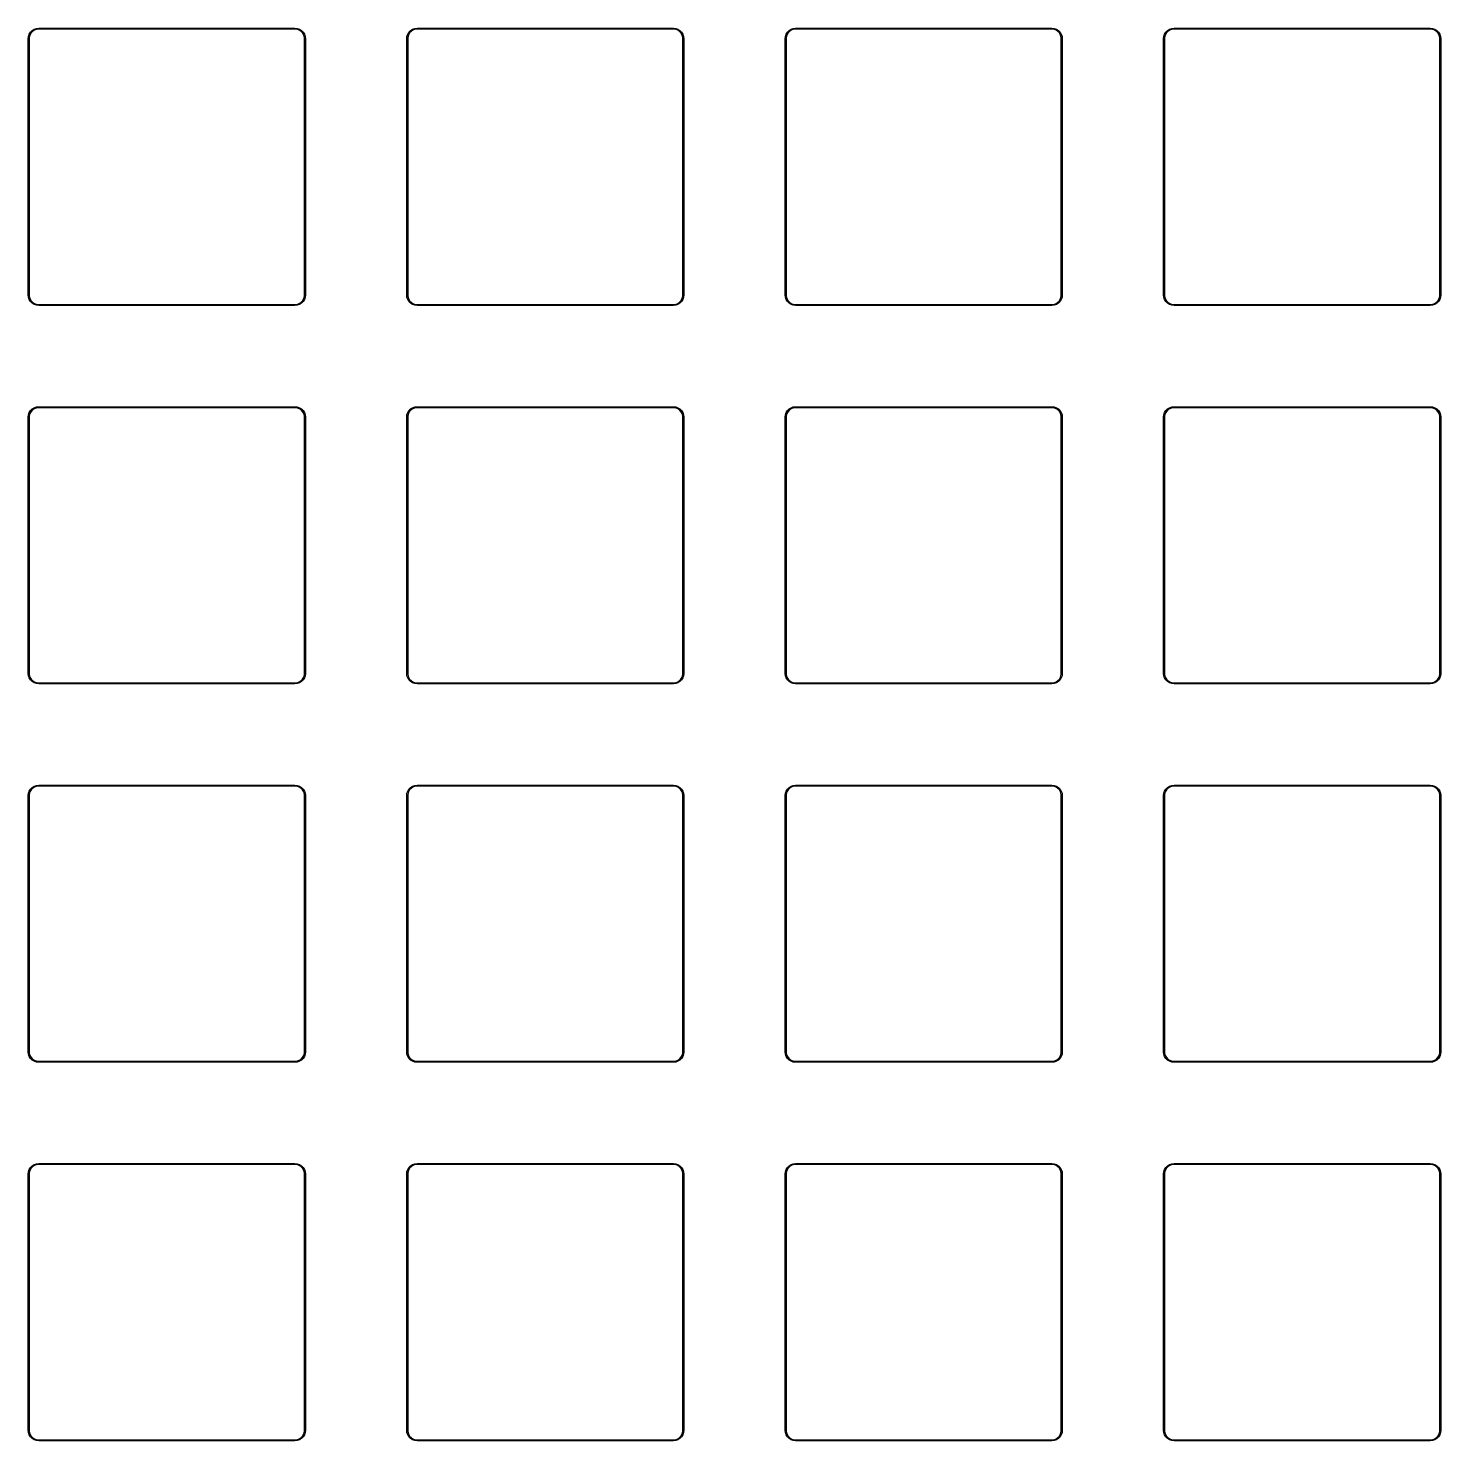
# Model space of a CAD drawing. Extents: x 22 to 245, y -93 to -22.
# Drawn here: x 174 to 245.1, y -92.7 to -21.6 of the extents above; entities that cross this region are included whole.
import ezdxf

# ---------------------------------------------------------------- set-up
doc = ezdxf.new("R2010")
doc.units = 0
doc.layers.add('BLACK', color=7, linetype='CONTINUOUS')

msp = doc.modelspace()

# ---------------------------------------------------------------- linework, layer by layer
at = {"layer": 'BLACK', "linetype": 'CONTINUOUS'}
for p, q in [((174, -22.125), (174.013163, -22.008177)), ((174.013163, -22.008177), (174.051991, -21.897211)), ((174.08237, -21.941657), (174.05, -22.062465)), ((174.051991, -21.897211), (174.114538, -21.797668)), ((174.144905, -21.833343), (174.08237, -21.941657)), ((174.114538, -21.797668), (174.197668, -21.714538)), ((174.233343, -21.744905), (174.144905, -21.833343)), ((174.197668, -21.714538), (174.297211, -21.651991)), ((174.341657, -21.68237), (174.233343, -21.744905)), ((174.297211, -21.651991), (174.408177, -21.613163)), ((174.462465, -21.65), (174.341657, -21.68237)), ((174.408177, -21.613163), (174.525, -21.6)), ((174.525, -21.65), (174.462465, -21.65)), ((174.525, -21.6), (187.425, -21.6)), ((187.425, -21.65), (174.525, -21.65)), ((187.425, -21.6), (187.541823, -21.613163)), ((187.487535, -21.65), (187.425, -21.65)), ((187.608343, -21.68237), (187.487535, -21.65)), ((187.541823, -21.613163), (187.652789, -21.651991)), ((187.716657, -21.744905), (187.608343, -21.68237)), ((187.652789, -21.651991), (187.752332, -21.714538)), ((187.805095, -21.833343), (187.716657, -21.744905)), ((187.752332, -21.714538), (187.835462, -21.797668)), ((187.86763, -21.941657), (187.805095, -21.833343)), ((187.835462, -21.797668), (187.898009, -21.897211)), ((187.9, -22.062465), (187.86763, -21.941657)), ((187.898009, -21.897211), (187.936837, -22.008177)), ((187.936837, -22.008177), (187.95, -22.125)), ((193.05, -22.125), (193.063163, -22.008177)), ((193.063163, -22.008177), (193.101991, -21.897211)), ((193.13237, -21.941657), (193.1, -22.062465)), ((193.101991, -21.897211), (193.164538, -21.797668)), ((193.194905, -21.833343), (193.13237, -21.941657)), ((193.164538, -21.797668), (193.247668, -21.714538)), ((193.283343, -21.744905), (193.194905, -21.833343)), ((193.247668, -21.714538), (193.347211, -21.651991)), ((193.391657, -21.68237), (193.283343, -21.744905)), ((193.347211, -21.651991), (193.458177, -21.613163)), ((193.512465, -21.65), (193.391657, -21.68237)), ((193.458177, -21.613163), (193.575, -21.6)), ((193.575, -21.65), (193.512465, -21.65)), ((193.575, -21.6), (206.475, -21.6)), ((206.475, -21.65), (193.575, -21.65)), ((206.475, -21.6), (206.591823, -21.613163)), ((206.537535, -21.65), (206.475, -21.65)), ((206.658343, -21.68237), (206.537535, -21.65)), ((206.591823, -21.613163), (206.702789, -21.651991)), ((206.766657, -21.744905), (206.658343, -21.68237)), ((206.702789, -21.651991), (206.802332, -21.714538)), ((206.855095, -21.833343), (206.766657, -21.744905)), ((206.802332, -21.714538), (206.885462, -21.797668)), ((206.91763, -21.941657), (206.855095, -21.833343)), ((206.885462, -21.797668), (206.948009, -21.897211)), ((206.95, -22.062465), (206.91763, -21.941657)), ((206.948009, -21.897211), (206.986837, -22.008177)), ((206.986837, -22.008177), (207, -22.125)), ((212.1, -22.125), (212.113163, -22.008177)), ((212.113163, -22.008177), (212.151991, -21.897211)), ((212.18237, -21.941657), (212.15, -22.062465)), ((212.151991, -21.897211), (212.214538, -21.797668)), ((212.244905, -21.833343), (212.18237, -21.941657)), ((212.214538, -21.797668), (212.297668, -21.714538)), ((212.333343, -21.744905), (212.244905, -21.833343)), ((212.297668, -21.714538), (212.397211, -21.651991)), ((212.441657, -21.68237), (212.333343, -21.744905)), ((212.397211, -21.651991), (212.508177, -21.613163)), ((212.562465, -21.65), (212.441657, -21.68237)), ((212.508177, -21.613163), (212.625, -21.6)), ((212.625, -21.65), (212.562465, -21.65)), ((212.625, -21.6), (225.525, -21.6)), ((225.525, -21.65), (212.625, -21.65)), ((225.525, -21.6), (225.641823, -21.613163)), ((225.587535, -21.65), (225.525, -21.65)), ((225.708343, -21.68237), (225.587535, -21.65)), ((225.641823, -21.613163), (225.752789, -21.651991)), ((225.816657, -21.744905), (225.708343, -21.68237)), ((225.752789, -21.651991), (225.852332, -21.714538)), ((225.905095, -21.833343), (225.816657, -21.744905)), ((225.852332, -21.714538), (225.935462, -21.797668)), ((225.96763, -21.941657), (225.905095, -21.833343)), ((225.935462, -21.797668), (225.998009, -21.897211)), ((226, -22.062465), (225.96763, -21.941657)), ((225.998009, -21.897211), (226.036837, -22.008177)), ((226.036837, -22.008177), (226.05, -22.125)), ((231.15, -22.125), (231.163163, -22.008177)), ((231.163163, -22.008177), (231.201991, -21.897211)), ((231.23237, -21.941657), (231.2, -22.062465)), ((231.201991, -21.897211), (231.264538, -21.797668)), ((231.294905, -21.833343), (231.23237, -21.941657)), ((231.264538, -21.797668), (231.347668, -21.714538)), ((231.383343, -21.744905), (231.294905, -21.833343)), ((231.347668, -21.714538), (231.447211, -21.651991)), ((231.491657, -21.68237), (231.383343, -21.744905)), ((231.447211, -21.651991), (231.558177, -21.613163)), ((231.612465, -21.65), (231.491657, -21.68237)), ((231.558177, -21.613163), (231.675, -21.6)), ((231.675, -21.65), (231.612465, -21.65)), ((231.675, -21.6), (244.575, -21.6)), ((244.575, -21.65), (231.675, -21.65)), ((244.575, -21.6), (244.691823, -21.613163)), ((244.637535, -21.65), (244.575, -21.65)), ((244.758343, -21.68237), (244.637535, -21.65)), ((244.691823, -21.613163), (244.802789, -21.651991)), ((244.866657, -21.744905), (244.758343, -21.68237)), ((244.802789, -21.651991), (244.902332, -21.714538)), ((244.955095, -21.833343), (244.866657, -21.744905)), ((244.902332, -21.714538), (244.985462, -21.797668)), ((245.01763, -21.941657), (244.955095, -21.833343)), ((244.985462, -21.797668), (245.048009, -21.897211)), ((245.05, -22.062465), (245.01763, -21.941657)), ((245.048009, -21.897211), (245.086837, -22.008177)), ((245.086837, -22.008177), (245.1, -22.125)), ((174, -35.025), (174, -22.125)), ((174.05, -22.062465), (174.05, -22.125)), ((174.05, -22.125), (174.05, -35.025)), ((187.9, -22.125), (187.9, -22.062465)), ((187.9, -35.025), (187.9, -22.125)), ((187.95, -22.125), (187.95, -35.025)), ((193.05, -35.025), (193.05, -22.125)), ((193.1, -22.062465), (193.1, -22.125)), ((193.1, -22.125), (193.1, -35.025)), ((206.95, -22.125), (206.95, -22.062465)), ((206.95, -35.025), (206.95, -22.125)), ((207, -22.125), (207, -35.025)), ((212.1, -35.025), (212.1, -22.125)), ((212.15, -22.062465), (212.15, -22.125)), ((212.15, -22.125), (212.15, -35.025)), ((226, -22.125), (226, -22.062465)), ((226, -35.025), (226, -22.125)), ((226.05, -22.125), (226.05, -35.025)), ((231.15, -35.025), (231.15, -22.125)), ((231.2, -22.062465), (231.2, -22.125)), ((231.2, -22.125), (231.2, -35.025)), ((245.05, -22.125), (245.05, -22.062465)), ((245.05, -35.025), (245.05, -22.125)), ((245.1, -22.125), (245.1, -35.025)), ((174.013163, -35.141823), (174, -35.025)), ((174.051991, -35.252789), (174.013163, -35.141823)), ((174.05, -35.025), (174.05, -35.087535)), ((174.05, -35.087535), (174.08237, -35.208343)), ((174.114538, -35.352332), (174.051991, -35.252789)), ((174.08237, -35.208343), (174.144905, -35.316657)), ((174.197668, -35.435462), (174.114538, -35.352332)), ((174.144905, -35.316657), (174.233343, -35.405095)), ((174.297211, -35.498009), (174.197668, -35.435462)), ((174.233343, -35.405095), (174.341657, -35.46763)), ((174.408177, -35.536837), (174.297211, -35.498009)), ((174.341657, -35.46763), (174.462465, -35.5)), ((174.525, -35.55), (174.408177, -35.536837)), ((174.462465, -35.5), (174.525, -35.5)), ((174.525, -35.5), (187.425, -35.5)), ((187.425, -35.55), (174.525, -35.55)), ((187.425, -35.5), (187.487535, -35.5)), ((187.541823, -35.536837), (187.425, -35.55)), ((187.487535, -35.5), (187.608343, -35.46763)), ((187.652789, -35.498009), (187.541823, -35.536837)), ((187.608343, -35.46763), (187.716657, -35.405095)), ((187.752332, -35.435462), (187.652789, -35.498009)), ((187.716657, -35.405095), (187.805095, -35.316657)), ((187.835462, -35.352332), (187.752332, -35.435462)), ((187.805095, -35.316657), (187.86763, -35.208343)), ((187.898009, -35.252789), (187.835462, -35.352332)), ((187.86763, -35.208343), (187.9, -35.087535)), ((187.936837, -35.141823), (187.898009, -35.252789)), ((187.9, -35.087535), (187.9, -35.025)), ((187.95, -35.025), (187.936837, -35.141823)), ((193.063163, -35.141823), (193.05, -35.025)), ((193.101991, -35.252789), (193.063163, -35.141823)), ((193.1, -35.025), (193.1, -35.087535)), ((193.1, -35.087535), (193.13237, -35.208343)), ((193.164538, -35.352332), (193.101991, -35.252789)), ((193.13237, -35.208343), (193.194905, -35.316657)), ((193.247668, -35.435462), (193.164538, -35.352332)), ((193.194905, -35.316657), (193.283343, -35.405095)), ((193.347211, -35.498009), (193.247668, -35.435462)), ((193.283343, -35.405095), (193.391657, -35.46763)), ((193.458177, -35.536837), (193.347211, -35.498009)), ((193.391657, -35.46763), (193.512465, -35.5)), ((193.575, -35.55), (193.458177, -35.536837)), ((193.512465, -35.5), (193.575, -35.5)), ((193.575, -35.5), (206.475, -35.5)), ((206.475, -35.55), (193.575, -35.55)), ((206.475, -35.5), (206.537535, -35.5)), ((206.591823, -35.536837), (206.475, -35.55)), ((206.537535, -35.5), (206.658343, -35.46763)), ((206.702789, -35.498009), (206.591823, -35.536837)), ((206.658343, -35.46763), (206.766657, -35.405095)), ((206.802332, -35.435462), (206.702789, -35.498009)), ((206.766657, -35.405095), (206.855095, -35.316657)), ((206.885462, -35.352332), (206.802332, -35.435462)), ((206.855095, -35.316657), (206.91763, -35.208343)), ((206.948009, -35.252789), (206.885462, -35.352332)), ((206.91763, -35.208343), (206.95, -35.087535)), ((206.986837, -35.141823), (206.948009, -35.252789)), ((206.95, -35.087535), (206.95, -35.025)), ((207, -35.025), (206.986837, -35.141823)), ((212.113163, -35.141823), (212.1, -35.025)), ((212.151991, -35.252789), (212.113163, -35.141823)), ((212.15, -35.025), (212.15, -35.087535)), ((212.15, -35.087535), (212.18237, -35.208343)), ((212.214538, -35.352332), (212.151991, -35.252789)), ((212.18237, -35.208343), (212.244905, -35.316657)), ((212.297668, -35.435462), (212.214538, -35.352332)), ((212.244905, -35.316657), (212.333343, -35.405095)), ((212.397211, -35.498009), (212.297668, -35.435462)), ((212.333343, -35.405095), (212.441657, -35.46763)), ((212.508177, -35.536837), (212.397211, -35.498009)), ((212.441657, -35.46763), (212.562465, -35.5)), ((212.625, -35.55), (212.508177, -35.536837)), ((212.562465, -35.5), (212.625, -35.5)), ((212.625, -35.5), (225.525, -35.5)), ((225.525, -35.55), (212.625, -35.55)), ((225.525, -35.5), (225.587535, -35.5)), ((225.641823, -35.536837), (225.525, -35.55)), ((225.587535, -35.5), (225.708343, -35.46763)), ((225.752789, -35.498009), (225.641823, -35.536837)), ((225.708343, -35.46763), (225.816657, -35.405095)), ((225.852332, -35.435462), (225.752789, -35.498009)), ((225.816657, -35.405095), (225.905095, -35.316657)), ((225.935462, -35.352332), (225.852332, -35.435462)), ((225.905095, -35.316657), (225.96763, -35.208343)), ((225.998009, -35.252789), (225.935462, -35.352332)), ((225.96763, -35.208343), (226, -35.087535)), ((226.036837, -35.141823), (225.998009, -35.252789)), ((226, -35.087535), (226, -35.025)), ((226.05, -35.025), (226.036837, -35.141823)), ((231.163163, -35.141823), (231.15, -35.025)), ((231.201991, -35.252789), (231.163163, -35.141823)), ((231.2, -35.025), (231.2, -35.087535)), ((231.2, -35.087535), (231.23237, -35.208343)), ((231.264538, -35.352332), (231.201991, -35.252789)), ((231.23237, -35.208343), (231.294905, -35.316657)), ((231.347668, -35.435462), (231.264538, -35.352332)), ((231.294905, -35.316657), (231.383343, -35.405095)), ((231.447211, -35.498009), (231.347668, -35.435462)), ((231.383343, -35.405095), (231.491657, -35.46763)), ((231.558177, -35.536837), (231.447211, -35.498009)), ((231.491657, -35.46763), (231.612465, -35.5)), ((231.675, -35.55), (231.558177, -35.536837)), ((231.612465, -35.5), (231.675, -35.5)), ((231.675, -35.5), (244.575, -35.5)), ((244.575, -35.55), (231.675, -35.55)), ((244.575, -35.5), (244.637535, -35.5)), ((244.691823, -35.536837), (244.575, -35.55)), ((244.637535, -35.5), (244.758343, -35.46763)), ((244.802789, -35.498009), (244.691823, -35.536837)), ((244.758343, -35.46763), (244.866657, -35.405095)), ((244.902332, -35.435462), (244.802789, -35.498009)), ((244.866657, -35.405095), (244.955095, -35.316657)), ((244.985462, -35.352332), (244.902332, -35.435462)), ((244.955095, -35.316657), (245.01763, -35.208343)), ((245.048009, -35.252789), (244.985462, -35.352332)), ((245.01763, -35.208343), (245.05, -35.087535)), ((245.086837, -35.141823), (245.048009, -35.252789)), ((245.05, -35.087535), (245.05, -35.025)), ((245.1, -35.025), (245.086837, -35.141823)), ((174, -41.175), (174.013163, -41.058177)), ((174, -54.075), (174, -41.175)), ((174.013163, -41.058177), (174.051991, -40.947211)), ((174.08237, -40.991657), (174.05, -41.112465)), ((174.05, -41.112465), (174.05, -41.175)), ((174.05, -41.175), (174.05, -54.075)), ((174.051991, -40.947211), (174.114538, -40.847668)), ((174.144905, -40.883343), (174.08237, -40.991657)), ((174.114538, -40.847668), (174.197668, -40.764538)), ((174.233343, -40.794905), (174.144905, -40.883343)), ((174.197668, -40.764538), (174.297211, -40.701991)), ((174.341657, -40.73237), (174.233343, -40.794905)), ((174.297211, -40.701991), (174.408177, -40.663163)), ((174.462465, -40.7), (174.341657, -40.73237)), ((174.408177, -40.663163), (174.525, -40.65)), ((174.525, -40.7), (174.462465, -40.7)), ((174.525, -40.65), (187.425, -40.65)), ((187.425, -40.7), (174.525, -40.7)), ((187.425, -40.65), (187.541823, -40.663163)), ((187.487535, -40.7), (187.425, -40.7)), ((187.608343, -40.73237), (187.487535, -40.7)), ((187.541823, -40.663163), (187.652789, -40.701991)), ((187.716657, -40.794905), (187.608343, -40.73237)), ((187.652789, -40.701991), (187.752332, -40.764538)), ((187.805095, -40.883343), (187.716657, -40.794905)), ((187.752332, -40.764538), (187.835462, -40.847668)), ((187.86763, -40.991657), (187.805095, -40.883343)), ((187.835462, -40.847668), (187.898009, -40.947211)), ((187.9, -41.112465), (187.86763, -40.991657)), ((187.898009, -40.947211), (187.936837, -41.058177)), ((187.9, -41.175), (187.9, -41.112465)), ((187.9, -54.075), (187.9, -41.175)), ((187.936837, -41.058177), (187.95, -41.175)), ((187.95, -41.175), (187.95, -54.075)), ((193.05, -41.175), (193.063163, -41.058177)), ((193.05, -54.075), (193.05, -41.175)), ((193.063163, -41.058177), (193.101991, -40.947211)), ((193.13237, -40.991657), (193.1, -41.112465)), ((193.1, -41.112465), (193.1, -41.175)), ((193.1, -41.175), (193.1, -54.075)), ((193.101991, -40.947211), (193.164538, -40.847668)), ((193.194905, -40.883343), (193.13237, -40.991657)), ((193.164538, -40.847668), (193.247668, -40.764538)), ((193.283343, -40.794905), (193.194905, -40.883343)), ((193.247668, -40.764538), (193.347211, -40.701991)), ((193.391657, -40.73237), (193.283343, -40.794905)), ((193.347211, -40.701991), (193.458177, -40.663163)), ((193.512465, -40.7), (193.391657, -40.73237)), ((193.458177, -40.663163), (193.575, -40.65)), ((193.575, -40.7), (193.512465, -40.7)), ((193.575, -40.65), (206.475, -40.65)), ((206.475, -40.7), (193.575, -40.7)), ((206.475, -40.65), (206.591823, -40.663163)), ((206.537535, -40.7), (206.475, -40.7)), ((206.658343, -40.73237), (206.537535, -40.7)), ((206.591823, -40.663163), (206.702789, -40.701991)), ((206.766657, -40.794905), (206.658343, -40.73237)), ((206.702789, -40.701991), (206.802332, -40.764538)), ((206.855095, -40.883343), (206.766657, -40.794905)), ((206.802332, -40.764538), (206.885462, -40.847668)), ((206.91763, -40.991657), (206.855095, -40.883343)), ((206.885462, -40.847668), (206.948009, -40.947211)), ((206.95, -41.112465), (206.91763, -40.991657)), ((206.948009, -40.947211), (206.986837, -41.058177)), ((206.95, -41.175), (206.95, -41.112465)), ((206.95, -54.075), (206.95, -41.175)), ((206.986837, -41.058177), (207, -41.175)), ((207, -41.175), (207, -54.075)), ((212.1, -41.175), (212.113163, -41.058177)), ((212.1, -54.075), (212.1, -41.175)), ((212.113163, -41.058177), (212.151991, -40.947211)), ((212.18237, -40.991657), (212.15, -41.112465)), ((212.15, -41.112465), (212.15, -41.175)), ((212.15, -41.175), (212.15, -54.075)), ((212.151991, -40.947211), (212.214538, -40.847668)), ((212.244905, -40.883343), (212.18237, -40.991657)), ((212.214538, -40.847668), (212.297668, -40.764538)), ((212.333343, -40.794905), (212.244905, -40.883343)), ((212.297668, -40.764538), (212.397211, -40.701991)), ((212.441657, -40.73237), (212.333343, -40.794905)), ((212.397211, -40.701991), (212.508177, -40.663163)), ((212.562465, -40.7), (212.441657, -40.73237)), ((212.508177, -40.663163), (212.625, -40.65)), ((212.625, -40.7), (212.562465, -40.7)), ((212.625, -40.65), (225.525, -40.65)), ((225.525, -40.7), (212.625, -40.7)), ((225.525, -40.65), (225.641823, -40.663163)), ((225.587535, -40.7), (225.525, -40.7)), ((225.708343, -40.73237), (225.587535, -40.7)), ((225.641823, -40.663163), (225.752789, -40.701991)), ((225.816657, -40.794905), (225.708343, -40.73237)), ((225.752789, -40.701991), (225.852332, -40.764538)), ((225.905095, -40.883343), (225.816657, -40.794905)), ((225.852332, -40.764538), (225.935462, -40.847668)), ((225.96763, -40.991657), (225.905095, -40.883343)), ((225.935462, -40.847668), (225.998009, -40.947211)), ((226, -41.112465), (225.96763, -40.991657)), ((225.998009, -40.947211), (226.036837, -41.058177)), ((226, -41.175), (226, -41.112465)), ((226, -54.075), (226, -41.175)), ((226.036837, -41.058177), (226.05, -41.175)), ((226.05, -41.175), (226.05, -54.075)), ((231.15, -41.175), (231.163163, -41.058177)), ((231.15, -54.075), (231.15, -41.175)), ((231.163163, -41.058177), (231.201991, -40.947211)), ((231.23237, -40.991657), (231.2, -41.112465)), ((231.2, -41.112465), (231.2, -41.175)), ((231.2, -41.175), (231.2, -54.075)), ((231.201991, -40.947211), (231.264538, -40.847668)), ((231.294905, -40.883343), (231.23237, -40.991657)), ((231.264538, -40.847668), (231.347668, -40.764538)), ((231.383343, -40.794905), (231.294905, -40.883343)), ((231.347668, -40.764538), (231.447211, -40.701991)), ((231.491657, -40.73237), (231.383343, -40.794905)), ((231.447211, -40.701991), (231.558177, -40.663163)), ((231.612465, -40.7), (231.491657, -40.73237)), ((231.558177, -40.663163), (231.675, -40.65)), ((231.675, -40.7), (231.612465, -40.7)), ((231.675, -40.65), (244.575, -40.65)), ((244.575, -40.7), (231.675, -40.7)), ((244.575, -40.65), (244.691823, -40.663163)), ((244.637535, -40.7), (244.575, -40.7)), ((244.758343, -40.73237), (244.637535, -40.7)), ((244.691823, -40.663163), (244.802789, -40.701991)), ((244.866657, -40.794905), (244.758343, -40.73237)), ((244.802789, -40.701991), (244.902332, -40.764538)), ((244.955095, -40.883343), (244.866657, -40.794905)), ((244.902332, -40.764538), (244.985462, -40.847668)), ((245.01763, -40.991657), (244.955095, -40.883343)), ((244.985462, -40.847668), (245.048009, -40.947211)), ((245.05, -41.112465), (245.01763, -40.991657)), ((245.048009, -40.947211), (245.086837, -41.058177)), ((245.05, -41.175), (245.05, -41.112465)), ((245.05, -54.075), (245.05, -41.175)), ((245.086837, -41.058177), (245.1, -41.175)), ((245.1, -41.175), (245.1, -54.075)), ((174.013163, -54.191823), (174, -54.075)), ((174.051991, -54.302789), (174.013163, -54.191823)), ((174.05, -54.075), (174.05, -54.137535)), ((174.05, -54.137535), (174.08237, -54.258343)), ((174.114538, -54.402332), (174.051991, -54.302789)), ((174.08237, -54.258343), (174.144905, -54.366657)), ((174.197668, -54.485462), (174.114538, -54.402332)), ((174.144905, -54.366657), (174.233343, -54.455095)), ((174.297211, -54.548009), (174.197668, -54.485462)), ((174.233343, -54.455095), (174.341657, -54.51763)), ((174.408177, -54.586837), (174.297211, -54.548009)), ((174.341657, -54.51763), (174.462465, -54.55)), ((174.525, -54.6), (174.408177, -54.586837)), ((174.462465, -54.55), (174.525, -54.55)), ((174.525, -54.55), (187.425, -54.55)), ((187.425, -54.6), (174.525, -54.6)), ((187.425, -54.55), (187.487535, -54.55)), ((187.541823, -54.586837), (187.425, -54.6)), ((187.487535, -54.55), (187.608343, -54.51763)), ((187.652789, -54.548009), (187.541823, -54.586837)), ((187.608343, -54.51763), (187.716657, -54.455095)), ((187.752332, -54.485462), (187.652789, -54.548009)), ((187.716657, -54.455095), (187.805095, -54.366657)), ((187.835462, -54.402332), (187.752332, -54.485462)), ((187.805095, -54.366657), (187.86763, -54.258343)), ((187.898009, -54.302789), (187.835462, -54.402332)), ((187.86763, -54.258343), (187.9, -54.137535)), ((187.936837, -54.191823), (187.898009, -54.302789)), ((187.9, -54.137535), (187.9, -54.075)), ((187.95, -54.075), (187.936837, -54.191823)), ((193.063163, -54.191823), (193.05, -54.075)), ((193.101991, -54.302789), (193.063163, -54.191823)), ((193.1, -54.075), (193.1, -54.137535)), ((193.1, -54.137535), (193.13237, -54.258343)), ((193.164538, -54.402332), (193.101991, -54.302789)), ((193.13237, -54.258343), (193.194905, -54.366657)), ((193.247668, -54.485462), (193.164538, -54.402332)), ((193.194905, -54.366657), (193.283343, -54.455095)), ((193.347211, -54.548009), (193.247668, -54.485462)), ((193.283343, -54.455095), (193.391657, -54.51763)), ((193.458177, -54.586837), (193.347211, -54.548009)), ((193.391657, -54.51763), (193.512465, -54.55)), ((193.575, -54.6), (193.458177, -54.586837)), ((193.512465, -54.55), (193.575, -54.55)), ((193.575, -54.55), (206.475, -54.55)), ((206.475, -54.6), (193.575, -54.6)), ((206.475, -54.55), (206.537535, -54.55)), ((206.591823, -54.586837), (206.475, -54.6)), ((206.537535, -54.55), (206.658343, -54.51763)), ((206.702789, -54.548009), (206.591823, -54.586837)), ((206.658343, -54.51763), (206.766657, -54.455095)), ((206.802332, -54.485462), (206.702789, -54.548009)), ((206.766657, -54.455095), (206.855095, -54.366657)), ((206.885462, -54.402332), (206.802332, -54.485462)), ((206.855095, -54.366657), (206.91763, -54.258343)), ((206.948009, -54.302789), (206.885462, -54.402332)), ((206.91763, -54.258343), (206.95, -54.137535)), ((206.986837, -54.191823), (206.948009, -54.302789)), ((206.95, -54.137535), (206.95, -54.075)), ((207, -54.075), (206.986837, -54.191823)), ((212.113163, -54.191823), (212.1, -54.075)), ((212.151991, -54.302789), (212.113163, -54.191823)), ((212.15, -54.075), (212.15, -54.137535)), ((212.15, -54.137535), (212.18237, -54.258343)), ((212.214538, -54.402332), (212.151991, -54.302789)), ((212.18237, -54.258343), (212.244905, -54.366657)), ((212.297668, -54.485462), (212.214538, -54.402332)), ((212.244905, -54.366657), (212.333343, -54.455095)), ((212.397211, -54.548009), (212.297668, -54.485462)), ((212.333343, -54.455095), (212.441657, -54.51763)), ((212.508177, -54.586837), (212.397211, -54.548009)), ((212.441657, -54.51763), (212.562465, -54.55)), ((212.625, -54.6), (212.508177, -54.586837)), ((212.562465, -54.55), (212.625, -54.55)), ((212.625, -54.55), (225.525, -54.55)), ((225.525, -54.6), (212.625, -54.6)), ((225.525, -54.55), (225.587535, -54.55)), ((225.641823, -54.586837), (225.525, -54.6)), ((225.587535, -54.55), (225.708343, -54.51763)), ((225.752789, -54.548009), (225.641823, -54.586837)), ((225.708343, -54.51763), (225.816657, -54.455095)), ((225.852332, -54.485462), (225.752789, -54.548009)), ((225.816657, -54.455095), (225.905095, -54.366657)), ((225.935462, -54.402332), (225.852332, -54.485462)), ((225.905095, -54.366657), (225.96763, -54.258343)), ((225.998009, -54.302789), (225.935462, -54.402332)), ((225.96763, -54.258343), (226, -54.137535)), ((226.036837, -54.191823), (225.998009, -54.302789)), ((226, -54.137535), (226, -54.075)), ((226.05, -54.075), (226.036837, -54.191823)), ((231.163163, -54.191823), (231.15, -54.075)), ((231.201991, -54.302789), (231.163163, -54.191823)), ((231.2, -54.075), (231.2, -54.137535)), ((231.2, -54.137535), (231.23237, -54.258343)), ((231.264538, -54.402332), (231.201991, -54.302789)), ((231.23237, -54.258343), (231.294905, -54.366657)), ((231.347668, -54.485462), (231.264538, -54.402332)), ((231.294905, -54.366657), (231.383343, -54.455095)), ((231.447211, -54.548009), (231.347668, -54.485462)), ((231.383343, -54.455095), (231.491657, -54.51763)), ((231.558177, -54.586837), (231.447211, -54.548009)), ((231.491657, -54.51763), (231.612465, -54.55)), ((231.675, -54.6), (231.558177, -54.586837)), ((231.612465, -54.55), (231.675, -54.55)), ((231.675, -54.55), (244.575, -54.55)), ((244.575, -54.6), (231.675, -54.6)), ((244.575, -54.55), (244.637535, -54.55)), ((244.691823, -54.586837), (244.575, -54.6)), ((244.637535, -54.55), (244.758343, -54.51763)), ((244.802789, -54.548009), (244.691823, -54.586837)), ((244.758343, -54.51763), (244.866657, -54.455095)), ((244.902332, -54.485462), (244.802789, -54.548009)), ((244.866657, -54.455095), (244.955095, -54.366657)), ((244.985462, -54.402332), (244.902332, -54.485462)), ((244.955095, -54.366657), (245.01763, -54.258343)), ((245.048009, -54.302789), (244.985462, -54.402332)), ((245.01763, -54.258343), (245.05, -54.137535)), ((245.086837, -54.191823), (245.048009, -54.302789)), ((245.05, -54.137535), (245.05, -54.075)), ((245.1, -54.075), (245.086837, -54.191823)), ((174.297211, -59.751991), (174.408177, -59.713163)), ((174.408177, -59.713163), (174.525, -59.7)), ((174.525, -59.7), (187.425, -59.7)), ((187.425, -59.7), (187.541823, -59.713163)), ((187.541823, -59.713163), (187.652789, -59.751991)), ((193.347211, -59.751991), (193.458177, -59.713163)), ((193.458177, -59.713163), (193.575, -59.7)), ((193.575, -59.7), (206.475, -59.7)), ((206.475, -59.7), (206.591823, -59.713163)), ((206.591823, -59.713163), (206.702789, -59.751991)), ((212.397211, -59.751991), (212.508177, -59.713163)), ((212.508177, -59.713163), (212.625, -59.7)), ((212.625, -59.7), (225.525, -59.7)), ((225.525, -59.7), (225.641823, -59.713163)), ((225.641823, -59.713163), (225.752789, -59.751991)), ((231.447211, -59.751991), (231.558177, -59.713163)), ((231.558177, -59.713163), (231.675, -59.7)), ((231.675, -59.7), (244.575, -59.7)), ((244.575, -59.7), (244.691823, -59.713163)), ((244.691823, -59.713163), (244.802789, -59.751991)), ((174, -60.225), (174.013163, -60.108177)), ((174, -73.125), (174, -60.225)), ((174.013163, -60.108177), (174.051991, -59.997211)), ((174.08237, -60.041657), (174.05, -60.162465)), ((174.05, -60.162465), (174.05, -60.225)), ((174.05, -60.225), (174.05, -73.125)), ((174.051991, -59.997211), (174.114538, -59.897668)), ((174.144905, -59.933343), (174.08237, -60.041657)), ((174.114538, -59.897668), (174.197668, -59.814538)), ((174.233343, -59.844905), (174.144905, -59.933343)), ((174.197668, -59.814538), (174.297211, -59.751991)), ((174.341657, -59.78237), (174.233343, -59.844905)), ((174.462465, -59.75), (174.341657, -59.78237)), ((174.525, -59.75), (174.462465, -59.75)), ((187.425, -59.75), (174.525, -59.75)), ((187.487535, -59.75), (187.425, -59.75)), ((187.608343, -59.78237), (187.487535, -59.75)), ((187.716657, -59.844905), (187.608343, -59.78237)), ((187.652789, -59.751991), (187.752332, -59.814538)), ((187.805095, -59.933343), (187.716657, -59.844905)), ((187.752332, -59.814538), (187.835462, -59.897668)), ((187.86763, -60.041657), (187.805095, -59.933343)), ((187.835462, -59.897668), (187.898009, -59.997211)), ((187.9, -60.162465), (187.86763, -60.041657)), ((187.898009, -59.997211), (187.936837, -60.108177)), ((187.9, -60.225), (187.9, -60.162465)), ((187.9, -73.125), (187.9, -60.225)), ((187.936837, -60.108177), (187.95, -60.225)), ((187.95, -60.225), (187.95, -73.125)), ((193.05, -60.225), (193.063163, -60.108177)), ((193.05, -73.125), (193.05, -60.225)), ((193.063163, -60.108177), (193.101991, -59.997211)), ((193.13237, -60.041657), (193.1, -60.162465)), ((193.1, -60.162465), (193.1, -60.225)), ((193.1, -60.225), (193.1, -73.125)), ((193.101991, -59.997211), (193.164538, -59.897668)), ((193.194905, -59.933343), (193.13237, -60.041657)), ((193.164538, -59.897668), (193.247668, -59.814538)), ((193.283343, -59.844905), (193.194905, -59.933343)), ((193.247668, -59.814538), (193.347211, -59.751991)), ((193.391657, -59.78237), (193.283343, -59.844905)), ((193.512465, -59.75), (193.391657, -59.78237)), ((193.575, -59.75), (193.512465, -59.75)), ((206.475, -59.75), (193.575, -59.75)), ((206.537535, -59.75), (206.475, -59.75)), ((206.658343, -59.78237), (206.537535, -59.75)), ((206.766657, -59.844905), (206.658343, -59.78237)), ((206.702789, -59.751991), (206.802332, -59.814538)), ((206.855095, -59.933343), (206.766657, -59.844905)), ((206.802332, -59.814538), (206.885462, -59.897668)), ((206.91763, -60.041657), (206.855095, -59.933343)), ((206.885462, -59.897668), (206.948009, -59.997211)), ((206.95, -60.162465), (206.91763, -60.041657)), ((206.948009, -59.997211), (206.986837, -60.108177)), ((206.95, -60.225), (206.95, -60.162465)), ((206.95, -73.125), (206.95, -60.225)), ((206.986837, -60.108177), (207, -60.225)), ((207, -60.225), (207, -73.125)), ((212.1, -60.225), (212.113163, -60.108177)), ((212.1, -73.125), (212.1, -60.225)), ((212.113163, -60.108177), (212.151991, -59.997211)), ((212.18237, -60.041657), (212.15, -60.162465)), ((212.15, -60.162465), (212.15, -60.225)), ((212.15, -60.225), (212.15, -73.125)), ((212.151991, -59.997211), (212.214538, -59.897668)), ((212.244905, -59.933343), (212.18237, -60.041657)), ((212.214538, -59.897668), (212.297668, -59.814538)), ((212.333343, -59.844905), (212.244905, -59.933343)), ((212.297668, -59.814538), (212.397211, -59.751991)), ((212.441657, -59.78237), (212.333343, -59.844905)), ((212.562465, -59.75), (212.441657, -59.78237)), ((212.625, -59.75), (212.562465, -59.75)), ((225.525, -59.75), (212.625, -59.75)), ((225.587535, -59.75), (225.525, -59.75)), ((225.708343, -59.78237), (225.587535, -59.75)), ((225.816657, -59.844905), (225.708343, -59.78237)), ((225.752789, -59.751991), (225.852332, -59.814538)), ((225.905095, -59.933343), (225.816657, -59.844905)), ((225.852332, -59.814538), (225.935462, -59.897668)), ((225.96763, -60.041657), (225.905095, -59.933343)), ((225.935462, -59.897668), (225.998009, -59.997211)), ((226, -60.162465), (225.96763, -60.041657)), ((225.998009, -59.997211), (226.036837, -60.108177)), ((226, -60.225), (226, -60.162465)), ((226, -73.125), (226, -60.225)), ((226.036837, -60.108177), (226.05, -60.225)), ((226.05, -60.225), (226.05, -73.125)), ((231.15, -60.225), (231.163163, -60.108177)), ((231.15, -73.125), (231.15, -60.225)), ((231.163163, -60.108177), (231.201991, -59.997211)), ((231.23237, -60.041657), (231.2, -60.162465)), ((231.2, -60.162465), (231.2, -60.225)), ((231.2, -60.225), (231.2, -73.125)), ((231.201991, -59.997211), (231.264538, -59.897668)), ((231.294905, -59.933343), (231.23237, -60.041657)), ((231.264538, -59.897668), (231.347668, -59.814538)), ((231.383343, -59.844905), (231.294905, -59.933343)), ((231.347668, -59.814538), (231.447211, -59.751991)), ((231.491657, -59.78237), (231.383343, -59.844905)), ((231.612465, -59.75), (231.491657, -59.78237)), ((231.675, -59.75), (231.612465, -59.75)), ((244.575, -59.75), (231.675, -59.75)), ((244.637535, -59.75), (244.575, -59.75)), ((244.758343, -59.78237), (244.637535, -59.75)), ((244.866657, -59.844905), (244.758343, -59.78237)), ((244.802789, -59.751991), (244.902332, -59.814538)), ((244.955095, -59.933343), (244.866657, -59.844905)), ((244.902332, -59.814538), (244.985462, -59.897668)), ((245.01763, -60.041657), (244.955095, -59.933343)), ((244.985462, -59.897668), (245.048009, -59.997211)), ((245.05, -60.162465), (245.01763, -60.041657)), ((245.048009, -59.997211), (245.086837, -60.108177)), ((245.05, -60.225), (245.05, -60.162465)), ((245.05, -73.125), (245.05, -60.225)), ((245.086837, -60.108177), (245.1, -60.225)), ((245.1, -60.225), (245.1, -73.125)), ((174.013163, -73.241823), (174, -73.125)), ((174.05, -73.125), (174.05, -73.187535)), ((174.05, -73.187535), (174.08237, -73.308343)), ((187.86763, -73.308343), (187.9, -73.187535)), ((187.9, -73.187535), (187.9, -73.125)), ((187.95, -73.125), (187.936837, -73.241823)), ((193.063163, -73.241823), (193.05, -73.125)), ((193.1, -73.125), (193.1, -73.187535)), ((193.1, -73.187535), (193.13237, -73.308343)), ((206.91763, -73.308343), (206.95, -73.187535)), ((206.95, -73.187535), (206.95, -73.125)), ((207, -73.125), (206.986837, -73.241823)), ((212.113163, -73.241823), (212.1, -73.125)), ((212.15, -73.125), (212.15, -73.187535)), ((212.15, -73.187535), (212.18237, -73.308343)), ((225.96763, -73.308343), (226, -73.187535)), ((226, -73.187535), (226, -73.125)), ((226.05, -73.125), (226.036837, -73.241823)), ((231.163163, -73.241823), (231.15, -73.125)), ((231.2, -73.125), (231.2, -73.187535)), ((231.2, -73.187535), (231.23237, -73.308343)), ((245.01763, -73.308343), (245.05, -73.187535)), ((245.05, -73.187535), (245.05, -73.125)), ((245.1, -73.125), (245.086837, -73.241823)), ((174.051991, -73.352789), (174.013163, -73.241823)), ((174.114538, -73.452332), (174.051991, -73.352789)), ((174.08237, -73.308343), (174.144905, -73.416657)), ((174.197668, -73.535462), (174.114538, -73.452332)), ((174.144905, -73.416657), (174.233343, -73.505095)), ((174.297211, -73.598009), (174.197668, -73.535462)), ((174.233343, -73.505095), (174.341657, -73.56763)), ((174.408177, -73.636837), (174.297211, -73.598009)), ((174.341657, -73.56763), (174.462465, -73.6)), ((174.525, -73.65), (174.408177, -73.636837)), ((174.462465, -73.6), (174.525, -73.6)), ((174.525, -73.6), (187.425, -73.6)), ((187.425, -73.65), (174.525, -73.65)), ((187.425, -73.6), (187.487535, -73.6)), ((187.541823, -73.636837), (187.425, -73.65)), ((187.487535, -73.6), (187.608343, -73.56763)), ((187.652789, -73.598009), (187.541823, -73.636837)), ((187.608343, -73.56763), (187.716657, -73.505095)), ((187.752332, -73.535462), (187.652789, -73.598009)), ((187.716657, -73.505095), (187.805095, -73.416657)), ((187.835462, -73.452332), (187.752332, -73.535462)), ((187.805095, -73.416657), (187.86763, -73.308343)), ((187.898009, -73.352789), (187.835462, -73.452332)), ((187.936837, -73.241823), (187.898009, -73.352789)), ((193.101991, -73.352789), (193.063163, -73.241823)), ((193.164538, -73.452332), (193.101991, -73.352789)), ((193.13237, -73.308343), (193.194905, -73.416657)), ((193.247668, -73.535462), (193.164538, -73.452332)), ((193.194905, -73.416657), (193.283343, -73.505095)), ((193.347211, -73.598009), (193.247668, -73.535462)), ((193.283343, -73.505095), (193.391657, -73.56763)), ((193.458177, -73.636837), (193.347211, -73.598009)), ((193.391657, -73.56763), (193.512465, -73.6)), ((193.575, -73.65), (193.458177, -73.636837)), ((193.512465, -73.6), (193.575, -73.6)), ((193.575, -73.6), (206.475, -73.6)), ((206.475, -73.65), (193.575, -73.65)), ((206.475, -73.6), (206.537535, -73.6)), ((206.591823, -73.636837), (206.475, -73.65)), ((206.537535, -73.6), (206.658343, -73.56763)), ((206.702789, -73.598009), (206.591823, -73.636837)), ((206.658343, -73.56763), (206.766657, -73.505095)), ((206.802332, -73.535462), (206.702789, -73.598009)), ((206.766657, -73.505095), (206.855095, -73.416657)), ((206.885462, -73.452332), (206.802332, -73.535462)), ((206.855095, -73.416657), (206.91763, -73.308343)), ((206.948009, -73.352789), (206.885462, -73.452332)), ((206.986837, -73.241823), (206.948009, -73.352789)), ((212.151991, -73.352789), (212.113163, -73.241823)), ((212.214538, -73.452332), (212.151991, -73.352789)), ((212.18237, -73.308343), (212.244905, -73.416657)), ((212.297668, -73.535462), (212.214538, -73.452332)), ((212.244905, -73.416657), (212.333343, -73.505095)), ((212.397211, -73.598009), (212.297668, -73.535462)), ((212.333343, -73.505095), (212.441657, -73.56763)), ((212.508177, -73.636837), (212.397211, -73.598009)), ((212.441657, -73.56763), (212.562465, -73.6)), ((212.625, -73.65), (212.508177, -73.636837)), ((212.562465, -73.6), (212.625, -73.6)), ((212.625, -73.6), (225.525, -73.6)), ((225.525, -73.65), (212.625, -73.65)), ((225.525, -73.6), (225.587535, -73.6)), ((225.641823, -73.636837), (225.525, -73.65)), ((225.587535, -73.6), (225.708343, -73.56763)), ((225.752789, -73.598009), (225.641823, -73.636837)), ((225.708343, -73.56763), (225.816657, -73.505095)), ((225.852332, -73.535462), (225.752789, -73.598009)), ((225.816657, -73.505095), (225.905095, -73.416657)), ((225.935462, -73.452332), (225.852332, -73.535462)), ((225.905095, -73.416657), (225.96763, -73.308343)), ((225.998009, -73.352789), (225.935462, -73.452332)), ((226.036837, -73.241823), (225.998009, -73.352789)), ((231.201991, -73.352789), (231.163163, -73.241823)), ((231.264538, -73.452332), (231.201991, -73.352789)), ((231.23237, -73.308343), (231.294905, -73.416657)), ((231.347668, -73.535462), (231.264538, -73.452332)), ((231.294905, -73.416657), (231.383343, -73.505095)), ((231.447211, -73.598009), (231.347668, -73.535462)), ((231.383343, -73.505095), (231.491657, -73.56763)), ((231.558177, -73.636837), (231.447211, -73.598009)), ((231.491657, -73.56763), (231.612465, -73.6)), ((231.675, -73.65), (231.558177, -73.636837)), ((231.612465, -73.6), (231.675, -73.6)), ((231.675, -73.6), (244.575, -73.6)), ((244.575, -73.65), (231.675, -73.65)), ((244.575, -73.6), (244.637535, -73.6)), ((244.691823, -73.636837), (244.575, -73.65)), ((244.637535, -73.6), (244.758343, -73.56763)), ((244.802789, -73.598009), (244.691823, -73.636837)), ((244.758343, -73.56763), (244.866657, -73.505095)), ((244.902332, -73.535462), (244.802789, -73.598009)), ((244.866657, -73.505095), (244.955095, -73.416657)), ((244.985462, -73.452332), (244.902332, -73.535462)), ((244.955095, -73.416657), (245.01763, -73.308343)), ((245.048009, -73.352789), (244.985462, -73.452332)), ((245.086837, -73.241823), (245.048009, -73.352789)), ((174.114538, -78.947668), (174.197668, -78.864538)), ((174.233343, -78.894905), (174.144905, -78.983343)), ((174.197668, -78.864538), (174.297211, -78.801991)), ((174.341657, -78.83237), (174.233343, -78.894905)), ((174.297211, -78.801991), (174.408177, -78.763163)), ((174.462465, -78.8), (174.341657, -78.83237)), ((174.408177, -78.763163), (174.525, -78.75)), ((174.525, -78.8), (174.462465, -78.8)), ((174.525, -78.75), (187.425, -78.75)), ((187.425, -78.8), (174.525, -78.8)), ((187.425, -78.75), (187.541823, -78.763163)), ((187.487535, -78.8), (187.425, -78.8)), ((187.608343, -78.83237), (187.487535, -78.8)), ((187.541823, -78.763163), (187.652789, -78.801991)), ((187.716657, -78.894905), (187.608343, -78.83237)), ((187.652789, -78.801991), (187.752332, -78.864538)), ((187.805095, -78.983343), (187.716657, -78.894905)), ((187.752332, -78.864538), (187.835462, -78.947668)), ((193.164538, -78.947668), (193.247668, -78.864538)), ((193.283343, -78.894905), (193.194905, -78.983343)), ((193.247668, -78.864538), (193.347211, -78.801991)), ((193.391657, -78.83237), (193.283343, -78.894905)), ((193.347211, -78.801991), (193.458177, -78.763163)), ((193.512465, -78.8), (193.391657, -78.83237)), ((193.458177, -78.763163), (193.575, -78.75)), ((193.575, -78.8), (193.512465, -78.8)), ((193.575, -78.75), (206.475, -78.75)), ((206.475, -78.8), (193.575, -78.8)), ((206.475, -78.75), (206.591823, -78.763163)), ((206.537535, -78.8), (206.475, -78.8)), ((206.658343, -78.83237), (206.537535, -78.8)), ((206.591823, -78.763163), (206.702789, -78.801991)), ((206.766657, -78.894905), (206.658343, -78.83237)), ((206.702789, -78.801991), (206.802332, -78.864538)), ((206.855095, -78.983343), (206.766657, -78.894905)), ((206.802332, -78.864538), (206.885462, -78.947668)), ((212.214538, -78.947668), (212.297668, -78.864538)), ((212.333343, -78.894905), (212.244905, -78.983343)), ((212.297668, -78.864538), (212.397211, -78.801991)), ((212.441657, -78.83237), (212.333343, -78.894905)), ((212.397211, -78.801991), (212.508177, -78.763163)), ((212.562465, -78.8), (212.441657, -78.83237)), ((212.508177, -78.763163), (212.625, -78.75)), ((212.625, -78.8), (212.562465, -78.8)), ((212.625, -78.75), (225.525, -78.75)), ((225.525, -78.8), (212.625, -78.8)), ((225.525, -78.75), (225.641823, -78.763163)), ((225.587535, -78.8), (225.525, -78.8)), ((225.708343, -78.83237), (225.587535, -78.8)), ((225.641823, -78.763163), (225.752789, -78.801991)), ((225.816657, -78.894905), (225.708343, -78.83237)), ((225.752789, -78.801991), (225.852332, -78.864538)), ((225.905095, -78.983343), (225.816657, -78.894905)), ((225.852332, -78.864538), (225.935462, -78.947668)), ((231.264538, -78.947668), (231.347668, -78.864538)), ((231.383343, -78.894905), (231.294905, -78.983343)), ((231.347668, -78.864538), (231.447211, -78.801991)), ((231.491657, -78.83237), (231.383343, -78.894905)), ((231.447211, -78.801991), (231.558177, -78.763163)), ((231.612465, -78.8), (231.491657, -78.83237)), ((231.558177, -78.763163), (231.675, -78.75)), ((231.675, -78.8), (231.612465, -78.8)), ((231.675, -78.75), (244.575, -78.75)), ((244.575, -78.8), (231.675, -78.8)), ((244.575, -78.75), (244.691823, -78.763163)), ((244.637535, -78.8), (244.575, -78.8)), ((244.758343, -78.83237), (244.637535, -78.8)), ((244.691823, -78.763163), (244.802789, -78.801991)), ((244.866657, -78.894905), (244.758343, -78.83237)), ((244.802789, -78.801991), (244.902332, -78.864538)), ((244.955095, -78.983343), (244.866657, -78.894905)), ((244.902332, -78.864538), (244.985462, -78.947668)), ((174, -79.275), (174.013163, -79.158177)), ((174, -92.175), (174, -79.275)), ((174.013163, -79.158177), (174.051991, -79.047211)), ((174.08237, -79.091657), (174.05, -79.212465)), ((174.05, -79.212465), (174.05, -79.275)), ((174.05, -79.275), (174.05, -92.175)), ((174.051991, -79.047211), (174.114538, -78.947668)), ((174.144905, -78.983343), (174.08237, -79.091657)), ((187.86763, -79.091657), (187.805095, -78.983343)), ((187.835462, -78.947668), (187.898009, -79.047211)), ((187.9, -79.212465), (187.86763, -79.091657)), ((187.898009, -79.047211), (187.936837, -79.158177)), ((187.9, -79.275), (187.9, -79.212465)), ((187.9, -92.175), (187.9, -79.275)), ((187.936837, -79.158177), (187.95, -79.275)), ((187.95, -79.275), (187.95, -92.175)), ((193.05, -79.275), (193.063163, -79.158177)), ((193.05, -92.175), (193.05, -79.275)), ((193.063163, -79.158177), (193.101991, -79.047211)), ((193.13237, -79.091657), (193.1, -79.212465)), ((193.1, -79.212465), (193.1, -79.275)), ((193.1, -79.275), (193.1, -92.175)), ((193.101991, -79.047211), (193.164538, -78.947668)), ((193.194905, -78.983343), (193.13237, -79.091657)), ((206.91763, -79.091657), (206.855095, -78.983343)), ((206.885462, -78.947668), (206.948009, -79.047211)), ((206.95, -79.212465), (206.91763, -79.091657)), ((206.948009, -79.047211), (206.986837, -79.158177)), ((206.95, -79.275), (206.95, -79.212465)), ((206.95, -92.175), (206.95, -79.275)), ((206.986837, -79.158177), (207, -79.275)), ((207, -79.275), (207, -92.175)), ((212.1, -79.275), (212.113163, -79.158177)), ((212.1, -92.175), (212.1, -79.275)), ((212.113163, -79.158177), (212.151991, -79.047211)), ((212.18237, -79.091657), (212.15, -79.212465)), ((212.15, -79.212465), (212.15, -79.275)), ((212.15, -79.275), (212.15, -92.175)), ((212.151991, -79.047211), (212.214538, -78.947668)), ((212.244905, -78.983343), (212.18237, -79.091657)), ((225.96763, -79.091657), (225.905095, -78.983343)), ((225.935462, -78.947668), (225.998009, -79.047211)), ((226, -79.212465), (225.96763, -79.091657)), ((225.998009, -79.047211), (226.036837, -79.158177)), ((226, -79.275), (226, -79.212465)), ((226, -92.175), (226, -79.275)), ((226.036837, -79.158177), (226.05, -79.275)), ((226.05, -79.275), (226.05, -92.175)), ((231.15, -79.275), (231.163163, -79.158177)), ((231.15, -92.175), (231.15, -79.275)), ((231.163163, -79.158177), (231.201991, -79.047211)), ((231.23237, -79.091657), (231.2, -79.212465)), ((231.2, -79.212465), (231.2, -79.275)), ((231.2, -79.275), (231.2, -92.175)), ((231.201991, -79.047211), (231.264538, -78.947668)), ((231.294905, -78.983343), (231.23237, -79.091657)), ((245.01763, -79.091657), (244.955095, -78.983343)), ((244.985462, -78.947668), (245.048009, -79.047211)), ((245.05, -79.212465), (245.01763, -79.091657)), ((245.048009, -79.047211), (245.086837, -79.158177)), ((245.05, -79.275), (245.05, -79.212465)), ((245.05, -92.175), (245.05, -79.275)), ((245.086837, -79.158177), (245.1, -79.275)), ((245.1, -79.275), (245.1, -92.175)), ((174.013163, -92.291823), (174, -92.175)), ((174.051991, -92.402789), (174.013163, -92.291823)), ((174.05, -92.175), (174.05, -92.237535)), ((174.05, -92.237535), (174.08237, -92.358343)), ((174.114538, -92.502332), (174.051991, -92.402789)), ((174.08237, -92.358343), (174.144905, -92.466657)), ((187.805095, -92.466657), (187.86763, -92.358343)), ((187.898009, -92.402789), (187.835462, -92.502332)), ((187.86763, -92.358343), (187.9, -92.237535)), ((187.936837, -92.291823), (187.898009, -92.402789)), ((187.9, -92.237535), (187.9, -92.175)), ((187.95, -92.175), (187.936837, -92.291823)), ((193.063163, -92.291823), (193.05, -92.175)), ((193.101991, -92.402789), (193.063163, -92.291823)), ((193.1, -92.175), (193.1, -92.237535)), ((193.1, -92.237535), (193.13237, -92.358343)), ((193.164538, -92.502332), (193.101991, -92.402789)), ((193.13237, -92.358343), (193.194905, -92.466657)), ((206.855095, -92.466657), (206.91763, -92.358343)), ((206.948009, -92.402789), (206.885462, -92.502332)), ((206.91763, -92.358343), (206.95, -92.237535)), ((206.986837, -92.291823), (206.948009, -92.402789)), ((206.95, -92.237535), (206.95, -92.175)), ((207, -92.175), (206.986837, -92.291823)), ((212.113163, -92.291823), (212.1, -92.175)), ((212.151991, -92.402789), (212.113163, -92.291823)), ((212.15, -92.175), (212.15, -92.237535)), ((212.15, -92.237535), (212.18237, -92.358343)), ((212.214538, -92.502332), (212.151991, -92.402789)), ((212.18237, -92.358343), (212.244905, -92.466657)), ((225.905095, -92.466657), (225.96763, -92.358343)), ((225.998009, -92.402789), (225.935462, -92.502332)), ((225.96763, -92.358343), (226, -92.237535)), ((226.036837, -92.291823), (225.998009, -92.402789)), ((226, -92.237535), (226, -92.175)), ((226.05, -92.175), (226.036837, -92.291823)), ((231.163163, -92.291823), (231.15, -92.175)), ((231.201991, -92.402789), (231.163163, -92.291823)), ((231.2, -92.175), (231.2, -92.237535)), ((231.2, -92.237535), (231.23237, -92.358343)), ((231.264538, -92.502332), (231.201991, -92.402789)), ((231.23237, -92.358343), (231.294905, -92.466657)), ((244.955095, -92.466657), (245.01763, -92.358343)), ((245.048009, -92.402789), (244.985462, -92.502332)), ((245.01763, -92.358343), (245.05, -92.237535)), ((245.086837, -92.291823), (245.048009, -92.402789)), ((245.05, -92.237535), (245.05, -92.175)), ((245.1, -92.175), (245.086837, -92.291823)), ((174.197668, -92.585462), (174.114538, -92.502332)), ((174.144905, -92.466657), (174.233343, -92.555095)), ((174.297211, -92.648009), (174.197668, -92.585462)), ((174.233343, -92.555095), (174.341657, -92.61763)), ((174.408177, -92.686837), (174.297211, -92.648009)), ((174.341657, -92.61763), (174.462465, -92.65)), ((174.525, -92.7), (174.408177, -92.686837)), ((174.462465, -92.65), (174.525, -92.65)), ((174.525, -92.65), (187.425, -92.65)), ((187.425, -92.7), (174.525, -92.7)), ((187.425, -92.65), (187.487535, -92.65)), ((187.541823, -92.686837), (187.425, -92.7)), ((187.487535, -92.65), (187.608343, -92.61763)), ((187.652789, -92.648009), (187.541823, -92.686837)), ((187.608343, -92.61763), (187.716657, -92.555095)), ((187.752332, -92.585462), (187.652789, -92.648009)), ((187.716657, -92.555095), (187.805095, -92.466657)), ((187.835462, -92.502332), (187.752332, -92.585462)), ((193.247668, -92.585462), (193.164538, -92.502332)), ((193.194905, -92.466657), (193.283343, -92.555095)), ((193.347211, -92.648009), (193.247668, -92.585462)), ((193.283343, -92.555095), (193.391657, -92.61763)), ((193.458177, -92.686837), (193.347211, -92.648009)), ((193.391657, -92.61763), (193.512465, -92.65)), ((193.575, -92.7), (193.458177, -92.686837)), ((193.512465, -92.65), (193.575, -92.65)), ((193.575, -92.65), (206.475, -92.65)), ((206.475, -92.7), (193.575, -92.7)), ((206.475, -92.65), (206.537535, -92.65)), ((206.591823, -92.686837), (206.475, -92.7)), ((206.537535, -92.65), (206.658343, -92.61763)), ((206.702789, -92.648009), (206.591823, -92.686837)), ((206.658343, -92.61763), (206.766657, -92.555095)), ((206.802332, -92.585462), (206.702789, -92.648009)), ((206.766657, -92.555095), (206.855095, -92.466657)), ((206.885462, -92.502332), (206.802332, -92.585462)), ((212.297668, -92.585462), (212.214538, -92.502332)), ((212.244905, -92.466657), (212.333343, -92.555095)), ((212.397211, -92.648009), (212.297668, -92.585462)), ((212.333343, -92.555095), (212.441657, -92.61763)), ((212.508177, -92.686837), (212.397211, -92.648009)), ((212.441657, -92.61763), (212.562465, -92.65)), ((212.625, -92.7), (212.508177, -92.686837)), ((212.562465, -92.65), (212.625, -92.65)), ((212.625, -92.65), (225.525, -92.65)), ((225.525, -92.7), (212.625, -92.7)), ((225.525, -92.65), (225.587535, -92.65)), ((225.641823, -92.686837), (225.525, -92.7)), ((225.587535, -92.65), (225.708343, -92.61763)), ((225.752789, -92.648009), (225.641823, -92.686837)), ((225.708343, -92.61763), (225.816657, -92.555095)), ((225.852332, -92.585462), (225.752789, -92.648009)), ((225.816657, -92.555095), (225.905095, -92.466657)), ((225.935462, -92.502332), (225.852332, -92.585462)), ((231.347668, -92.585462), (231.264538, -92.502332)), ((231.294905, -92.466657), (231.383343, -92.555095)), ((231.447211, -92.648009), (231.347668, -92.585462)), ((231.383343, -92.555095), (231.491657, -92.61763)), ((231.558177, -92.686837), (231.447211, -92.648009)), ((231.491657, -92.61763), (231.612465, -92.65)), ((231.675, -92.7), (231.558177, -92.686837)), ((231.612465, -92.65), (231.675, -92.65)), ((231.675, -92.65), (244.575, -92.65)), ((244.575, -92.7), (231.675, -92.7)), ((244.575, -92.65), (244.637535, -92.65)), ((244.691823, -92.686837), (244.575, -92.7)), ((244.637535, -92.65), (244.758343, -92.61763)), ((244.802789, -92.648009), (244.691823, -92.686837)), ((244.758343, -92.61763), (244.866657, -92.555095)), ((244.902332, -92.585462), (244.802789, -92.648009)), ((244.866657, -92.555095), (244.955095, -92.466657)), ((244.985462, -92.502332), (244.902332, -92.585462))]:
    msp.add_line(p, q, dxfattribs=at)

doc.saveas('drawing.dxf')
